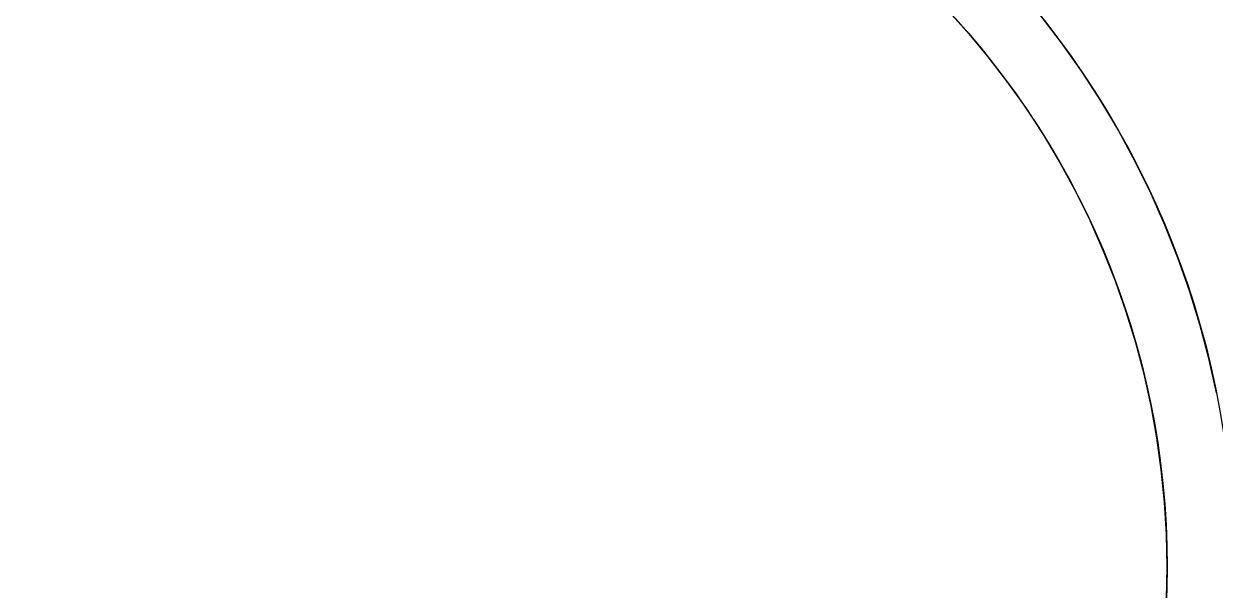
# Model space of a CAD drawing. Header units: millimetres. Extents: x -55 to 176, y -160 to 36.
# Drawn here: x -8.87 to 23.3, y -0.63 to 14.65 of the extents above; entities that cross this region are included whole.
import ezdxf

# ---------------------------------------------------------------- set-up
doc = ezdxf.new("R2010")
doc.units = ezdxf.units.MM
doc.layers.add('XY', color=7, linetype='Continuous')

msp = doc.modelspace()

# ---------------------------------------------------------------- linework, layer by layer
for radius in [23.8, 22]:
    msp.add_circle((0, 0), radius)
at = {"layer": 'XY'}
for p, q in [((16.6, 14.437), (16.013, 15.086)), ((18.565, 14.892), (19.143, 14.142)), ((16.6, 14.437), (17.161, 13.766)), ((19.143, 14.142), (19.69, 13.37)), ((17.161, 13.766), (17.695, 13.072)), ((19.69, 13.37), (20.206, 12.576)), ((17.695, 13.072), (18.201, 12.359)), ((20.206, 12.576), (20.69, 11.763)), ((18.201, 12.359), (18.678, 11.625)), ((18.678, 11.625), (19.125, 10.873)), ((20.69, 11.763), (21.141, 10.931)), ((19.125, 10.873), (19.542, 10.105)), ((21.559, 10.082), (21.141, 10.931)), ((19.542, 10.105), (19.928, 9.32)), ((21.943, 9.217), (21.559, 10.082)), ((20.283, 8.52), (19.928, 9.32)), ((22.292, 8.337), (21.943, 9.217)), ((20.606, 7.707), (20.283, 8.52)), ((22.606, 7.445), (22.292, 8.337)), ((20.896, 6.882), (20.606, 7.707)), ((22.884, 6.54), (22.606, 7.445)), ((21.153, 6.045), (20.896, 6.882)), ((23.126, 5.625), (22.884, 6.54)), ((21.377, 5.2), (21.153, 6.045)), ((23.331, 4.701), (23.126, 5.625)), ((21.567, 4.346), (21.377, 5.2)), ((21.722, 3.485), (21.567, 4.346)), ((21.844, 2.618), (21.722, 3.485)), ((21.93, 1.748), (21.844, 2.618)), ((21.983, 0.875), (21.93, 1.748)), ((22, 0), (21.983, 0.875)), ((21.983, -0.875), (22, 0))]:
    msp.add_line(p, q, dxfattribs=at)

doc.saveas('drawing.dxf')
